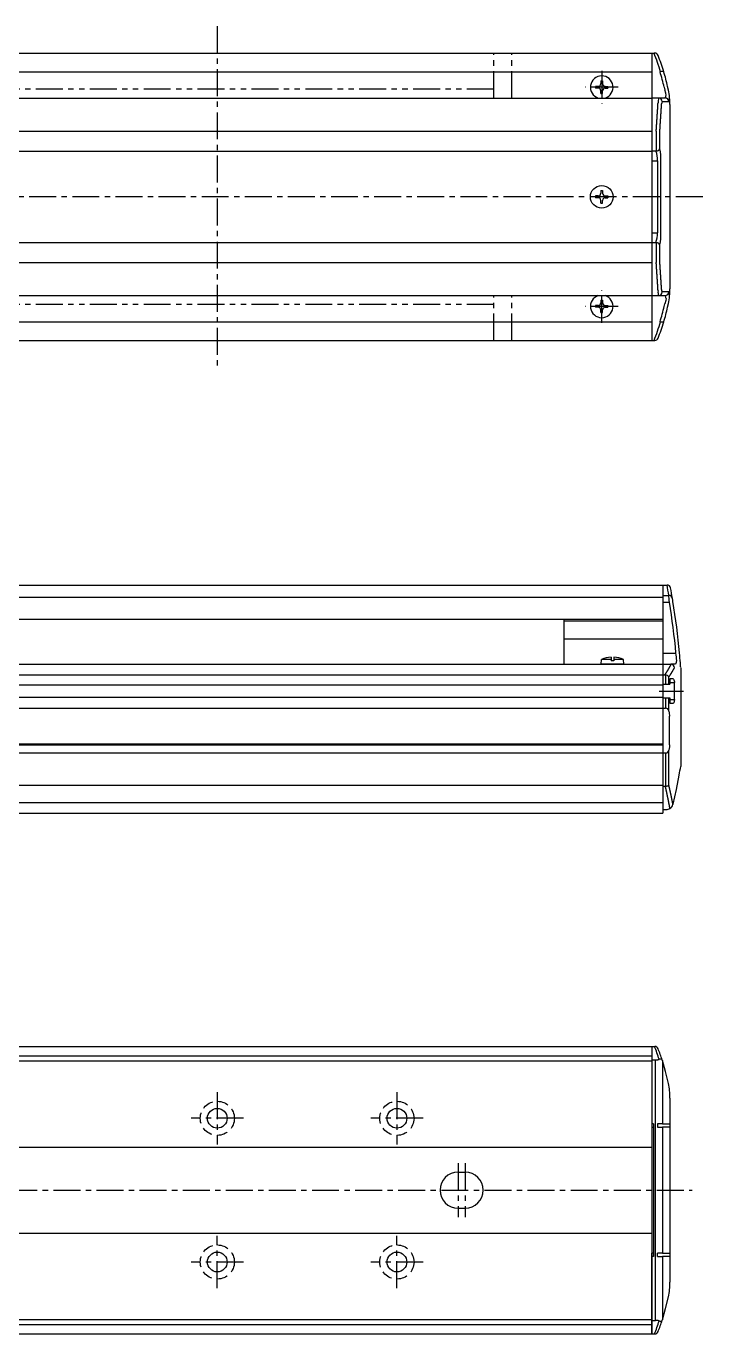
# Model space of a CAD drawing. Extents: x -708 to -16, y 173 to 576.
# Drawn here: x -204 to -15.6, y 211.8 to 575.9 of the extents above; entities that cross this region are included whole.
import ezdxf

# ---------------------------------------------------------------- set-up
doc = ezdxf.new("R2010")
doc.units = 0
for name, pattern in [('CENTER', [12, 7.5, -1.5, 1.5, -1.5]), ('DASHED', [4.5, 3, -1.5]), ('PHANTOM', [15, 7.5, -1.5, 1.5, -1.5, 1.5, -1.5])]:
    doc.linetypes.add(name, pattern=pattern)
doc.layers.get('0').update_dxf_attribs({"linetype": 'CONTINUOUS'})
doc.layers.add('CENTER', color=1, linetype='CENTER')

# ---------------------------------------------------------------- blocks, each defined once
blk = doc.blocks.new('DTL0004')
at = {"color": 0, "linetype": 'CONTINUOUS'}
for p, q in [((-3.15, 0), (-3.04, 1.3)), ((3.15, 0), (-3.15, 0)), ((-0.4, 1.3), (-3.04, 1.3)), ((-0.4, 1.89), (-0.4, 0.9)), ((0.4, 0.9), (-0.4, 0.9)), ((0.4, 1.89), (0.4, 0.9)), ((3.04, 1.3), (0.4, 1.3)), ((3.15, 0), (3.04, 1.3))]:
    blk.add_line(p, q, dxfattribs=at)
for start, end in [(92.8723, 112.3565), (67.6435, 87.1277)]:
    blk.add_arc((0, -6.08), 7.98, start, end, dxfattribs=at)
at = {"color": 0}
blk.add_point((0, 0), dxfattribs=at)
blk.add_point((0, 0), dxfattribs=at)

msp = doc.modelspace()

# ---------------------------------------------------------------- linework, layer by layer
at = {"color": 7, "linetype": 'CONTINUOUS'}
for p, q in [((-537.79, 568.36), (-29.79, 568.36)), ((-29.79, 568.36), (-29.79, 488.36)), ((-29.79, 568.36), (-29.21, 568.36)), ((-29.01, 568.36), (-29.21, 568.36)), ((-223.79, 563.16), (-29.79, 563.16)), ((-44.04, 560.61), (-44.04, 559.86)), ((-44.04, 560.61), (-43.54, 560.61)), ((-43.54, 560.61), (-43.54, 559.86)), ((-27.4, 563.19), (-27.55, 563.17)), ((-45.54, 559.11), (-45.54, 558.61)), ((-44.79, 559.11), (-45.54, 559.11)), ((-44.79, 558.61), (-45.54, 558.61)), ((-44.04, 557.11), (-44.04, 557.87)), ((-44.04, 557.11), (-43.54, 557.11)), ((-43.54, 557.11), (-43.54, 557.87)), ((-42.8, 559.11), (-42.04, 559.11)), ((-42.8, 558.61), (-42.04, 558.61)), ((-42.04, 559.11), (-42.04, 558.61)), ((-26.41, 558.86), (-26.19, 558.13)), ((-25.21, 558.09), (-25.43, 559.08)), ((-537.79, 555.86), (-29.79, 555.86)), ((-26.12, 555.86), (-29.79, 555.86)), ((-26.96, 554.86), (-25.13, 554.86)), ((-24.89, 555.98), (-24.89, 555.99)), ((-24.79, 554.01), (-24.79, 502.71)), ((-537.79, 546.63), (-29.79, 546.63)), ((-28.61, 546.61), (-28.6, 546.61)), ((-28.6, 546.61), (-28.6, 541.12)), ((-27.62, 541.7), (-27.62, 546.44)), ((-537.79, 541.1), (-29.79, 541.1)), ((-29.79, 541.11), (-28.71, 541.11)), ((-28.6, 541.12), (-28.71, 541.11)), ((-29.79, 538.36), (-28.28, 538.36)), ((-28.28, 538.36), (-28.28, 518.36)), ((-27.29, 518.36), (-27.29, 538.36)), ((-45.54, 528.61), (-45.54, 528.11)), ((-44.79, 528.61), (-45.54, 528.61)), ((-44.79, 528.11), (-45.54, 528.11)), ((-44.04, 530.11), (-44.04, 529.36)), ((-44.04, 530.11), (-43.54, 530.11)), ((-43.54, 530.11), (-43.54, 529.36)), ((-42.8, 528.61), (-42.04, 528.61)), ((-42.8, 528.11), (-42.04, 528.11)), ((-42.04, 528.61), (-42.04, 528.11)), ((-44.04, 526.61), (-44.04, 527.37)), ((-44.04, 526.61), (-43.54, 526.61)), ((-43.54, 526.61), (-43.54, 527.37)), ((-29.79, 518.36), (-28.28, 518.36)), ((-537.79, 515.63), (-29.79, 515.63)), ((-29.79, 515.61), (-28.71, 515.61)), ((-28.71, 515.61), (-28.6, 515.61)), ((-28.6, 515.61), (-28.6, 510.11)), ((-27.62, 510.29), (-27.62, 515.02)), ((-537.79, 510.09), (-29.79, 510.09)), ((-28.6, 510.11), (-28.61, 510.11)), ((-537.79, 500.86), (-29.79, 500.86)), ((-44.04, 499.61), (-44.04, 498.86)), ((-44.04, 499.61), (-43.54, 499.61)), ((-43.54, 499.61), (-43.54, 498.86)), ((-29.79, 500.86), (-26.12, 500.86)), ((-25.13, 501.86), (-26.96, 501.86)), ((-24.89, 500.73), (-24.89, 500.75)), ((-45.54, 498.11), (-45.54, 497.61)), ((-44.79, 498.11), (-45.54, 498.11)), ((-44.79, 497.61), (-45.54, 497.61)), ((-44.04, 496.11), (-44.04, 496.87)), ((-44.04, 496.11), (-43.54, 496.11)), ((-43.54, 496.11), (-43.54, 496.87)), ((-42.8, 498.11), (-42.04, 498.11)), ((-42.8, 497.61), (-42.04, 497.61)), ((-42.04, 498.11), (-42.04, 497.61)), ((-26.41, 497.86), (-26.19, 498.6)), ((-25.43, 497.64), (-25.21, 498.64)), ((-223.79, 493.56), (-29.79, 493.56)), ((-27.4, 493.54), (-27.55, 493.56)), ((-537.79, 488.36), (-29.79, 488.36)), ((-29.79, 488.36), (-29.21, 488.36)), ((-29.21, 488.36), (-29.01, 488.36)), ((-223.79, 420.28), (-26.79, 420.28)), ((-26.79, 420.28), (-26.79, 357.78)), ((-26.79, 420.28), (-26.79, 410.78)), ((-26.79, 420.28), (-25.61, 420.28)), ((-26.79, 420.28), (-26.79, 410.78)), ((-25.6, 420.28), (-25.61, 420.28)), ((-223.79, 416.92), (-26.79, 416.92)), ((-26.79, 417.39), (-25.1, 417.39)), ((-26.79, 415.51), (-24.94, 415.51)), ((-223.79, 410.78), (-26.79, 410.78)), ((-54.29, 410.78), (-54.29, 398.28)), ((-54.29, 410.31), (-26.79, 410.31)), ((-54.29, 405.32), (-26.79, 405.32)), ((-26.79, 401.28), (-23.12, 401.28)), ((-537.79, 398.28), (-26.79, 398.28)), ((-26.79, 398.28), (-24.55, 398.28)), ((-26.79, 398.28), (-26.79, 356.78)), ((-23.41, 398.28), (-24.55, 398.28)), ((-24.55, 398.28), (-24.4, 398.27)), ((-23.19, 398.37), (-23.41, 398.28)), ((-21.89, 398.6), (-21.89, 398.59)), ((-21.79, 397.28), (-21.79, 369.78)), ((-537.79, 395.28), (-26.79, 395.28)), ((-26.79, 395.28), (-26.21, 395.28)), ((-26.21, 395.28), (-26.01, 395.26)), ((-26.01, 395.26), (-26.01, 392.68)), ((-25.08, 392.68), (-25.08, 394.7)), ((-23.88, 394.13), (-24.83, 394.13)), ((-24.83, 394.13), (-24.83, 392.68)), ((-537.79, 392.53), (-26.79, 392.53)), ((-26.79, 392.68), (-24.83, 392.68)), ((-24.83, 393.13), (-23.56, 393.13)), ((-23.56, 388.43), (-23.56, 393.13)), ((-537.79, 389.03), (-26.79, 389.03)), ((-537.79, 386.02), (-26.79, 386.02)), ((-26.79, 388.88), (-24.83, 388.88)), ((-26.79, 386.02), (-26.01, 386.02)), ((-26.01, 388.88), (-26.01, 386.02)), ((-25.08, 385.21), (-25.08, 388.88)), ((-24.83, 388.88), (-24.83, 387.43)), ((-24.83, 388.43), (-23.56, 388.43)), ((-24.83, 387.43), (-23.88, 387.43)), ((-24.94, 375.78), (-24.94, 383.78)), ((-537.79, 376.08), (-26.79, 376.08)), ((-537.79, 375.78), (-26.79, 375.78)), ((-537.79, 373.54), (-26.79, 373.54)), ((-26.79, 373.54), (-26.01, 373.54)), ((-26.01, 373.54), (-26.01, 364.28)), ((-25.08, 364.55), (-25.08, 374.35)), ((-537.79, 364.55), (-26.79, 364.55)), ((-26.79, 364.28), (-26.07, 364.28)), ((-26.01, 364.28), (-26.07, 364.28)), ((-537.79, 359.78), (-26.79, 359.78)), ((-537.79, 356.78), (-26.79, 356.78)), ((-26.79, 357.78), (-25.85, 357.78)), ((-23.91, 359.31), (-23.95, 359.17)), ((-537.79, 291.83), (-29.79, 291.83)), ((-29.79, 291.83), (-29.79, 211.83)), ((-29.79, 291.83), (-29.79, 269.38)), ((-29.79, 291.83), (-29.07, 291.83)), ((-29.07, 291.83), (-29.01, 291.83)), ((-537.79, 289.23), (-29.79, 289.23)), ((-537.79, 287.83), (-29.79, 287.83)), ((-29.79, 288.08), (-28.85, 288.08)), ((-28.85, 215.58), (-28.85, 288.08)), ((-26.95, 288.04), (-26.91, 287.91)), ((-26.91, 287.91), (-26.91, 270.33)), ((-24.79, 277.48), (-24.79, 226.18)), ((-29.34, 270.33), (-29.79, 270.33)), ((-29.34, 270.33), (-29.34, 233.33)), ((-26.91, 270.33), (-28.29, 270.33)), ((-28.29, 270.33), (-28.29, 269.33)), ((-26.91, 270.33), (-24.96, 270.33)), ((-24.96, 270.33), (-24.79, 270.27)), ((-29.79, 269.38), (-29.34, 269.37)), ((-28.29, 269.33), (-26.91, 269.33)), ((-26.91, 269.33), (-26.91, 234.33)), ((-24.96, 269.33), (-26.91, 269.33)), ((-24.79, 269.27), (-24.96, 269.33)), ((-537.79, 263.83), (-29.79, 263.83)), ((-83.79, 256.83), (-81.79, 256.83)), ((-83.79, 246.83), (-81.79, 246.83)), ((-537.79, 239.83), (-29.79, 239.83)), ((-29.34, 234.29), (-29.79, 234.28)), ((-29.79, 211.83), (-29.79, 234.28)), ((-29.34, 233.33), (-29.79, 233.33)), ((-26.91, 234.33), (-28.29, 234.33)), ((-28.29, 233.33), (-28.29, 234.33)), ((-28.29, 233.33), (-26.91, 233.33)), ((-26.91, 234.33), (-24.96, 234.33)), ((-26.91, 233.33), (-26.91, 215.75)), ((-24.96, 233.33), (-26.91, 233.33)), ((-24.96, 234.33), (-24.79, 234.39)), ((-24.79, 233.39), (-24.96, 233.33)), ((-537.79, 215.83), (-29.79, 215.83)), ((-29.79, 215.58), (-28.85, 215.58)), ((-26.91, 215.75), (-26.95, 215.62)), ((-537.79, 214.43), (-29.79, 214.43)), ((-537.79, 211.83), (-29.79, 211.83)), ((-29.79, 211.83), (-29.07, 211.83)), ((-29.01, 211.83), (-29.07, 211.83))]:
    msp.add_line(p, q, dxfattribs=at)
at = {"color": 3, "linetype": 'PHANTOM'}
for p, q in [((-73.79, 555.86), (-73.79, 568.36)), ((-68.79, 555.86), (-68.79, 568.36)), ((-73.79, 558.36), (-227.79, 558.36)), ((-73.79, 488.36), (-73.79, 500.86)), ((-68.79, 488.36), (-68.79, 500.86)), ((-73.79, 498.36), (-227.79, 498.36))]:
    msp.add_line(p, q, dxfattribs=at)
at = {"color": 7, "linetype": 'CONTINUOUS'}
for points in [[(-26.51, 563.19), (-26.51, 563.19), (-26.52, 563.21), (-26.63, 563.27), (-26.83, 563.28), (-27.1, 563.25), (-27.4, 563.19)], [(-25.89, 556.67), (-25.98, 557.22), (-26.19, 558.13)], [(-25.89, 500.06), (-25.98, 499.5), (-26.19, 498.6)], [(-26.51, 493.54), (-26.51, 493.54), (-26.52, 493.52), (-26.63, 493.46), (-26.83, 493.45), (-27.1, 493.48), (-27.4, 493.54)], [(-24.94, 415.51), (-24.98, 415.94), (-25.03, 416.56), (-25.07, 417.06), (-25.1, 417.39)], [(-23.19, 398.37), (-22.98, 398.77), (-22.89, 399.24)], [(-23.88, 394.13), (-23.87, 394.13), (-23.76, 394.06), (-23.67, 393.89), (-23.61, 393.65), (-23.57, 393.36), (-23.56, 393.13)], [(-23.56, 388.43), (-23.57, 388.33), (-23.59, 388.01), (-23.65, 387.72), (-23.75, 387.52), (-23.85, 387.43), (-23.88, 387.43)], [(-25.08, 385.21), (-25, 384.72), (-24.94, 383.78)], [(-24.94, 375.78), (-24.96, 375.24), (-25.08, 374.35)], [(-23.91, 359.31), (-22.99, 363.4), (-22.21, 367.36)], [(-26.95, 288.04), (-26.99, 288.14), (-27.14, 288.27), (-27.4, 288.32), (-27.79, 288.25)], [(-25.21, 281.56), (-25.99, 284.83), (-26.91, 287.91)], [(-26.91, 215.75), (-25.99, 218.84), (-25.21, 222.1)], [(-27.79, 215.41), (-27.58, 215.35), (-27.27, 215.35), (-27.05, 215.45), (-26.95, 215.62)]]:
    msp.add_lwpolyline(points, dxfattribs=at)
for points in [[(-28.61, 546.61, 0), (-28.61, 546.68, 0), (-28.61, 546.74, 0), (-28.6, 546.8, 0), (-28.6, 546.86, 0), (-28.59, 546.92, 0), (-28.59, 546.99, 0), (-28.59, 547.05, 0), (-28.58, 547.11, 0), (-28.58, 547.17, 0), (-28.57, 547.23, 0), (-28.57, 547.29, 0), (-28.56, 547.36, 0), (-28.56, 547.42, 0), (-28.56, 547.48, 0), (-28.55, 547.54, 0), (-28.55, 547.6, 0), (-28.54, 547.67, 0), (-28.54, 547.73, 0), (-28.54, 547.79, 0), (-28.53, 547.85, 0), (-28.53, 547.91, 0), (-28.52, 547.98, 0), (-28.52, 548.04, 0), (-28.51, 548.1, 0), (-28.51, 548.16, 0), (-28.51, 548.22, 0), (-28.5, 548.29, 0), (-28.5, 548.35, 0), (-28.49, 548.41, 0), (-28.49, 548.47, 0), (-28.49, 548.53, 0), (-28.48, 548.6, 0), (-28.48, 548.66, 0), (-28.47, 548.72, 0), (-28.47, 548.78, 0), (-28.47, 548.84, 0), (-28.46, 548.9, 0), (-28.46, 548.97, 0), (-28.45, 549.03, 0), (-28.45, 549.09, 0), (-28.45, 549.15, 0), (-28.44, 549.22, 0), (-28.44, 549.28, 0), (-28.43, 549.34, 0), (-28.43, 549.4, 0), (-28.43, 549.46, 0), (-28.42, 549.52, 0), (-28.42, 549.59, 0), (-28.41, 549.65, 0), (-28.41, 549.71, 0), (-28.41, 549.77, 0), (-28.4, 549.84, 0), (-28.4, 549.9, 0), (-28.39, 549.96, 0), (-28.39, 550.02, 0), (-28.38, 550.08, 0), (-28.38, 550.14, 0), (-28.38, 550.21, 0), (-28.37, 550.27, 0), (-28.37, 550.33, 0), (-28.37, 550.39, 0), (-28.36, 550.45, 0), (-28.36, 550.52, 0), (-28.35, 550.58, 0), (-28.35, 550.64, 0), (-28.34, 550.7, 0), (-28.34, 550.76, 0), (-28.34, 550.83, 0), (-28.33, 550.89, 0), (-28.33, 550.95, 0), (-28.32, 551.01, 0), (-28.32, 551.07, 0), (-28.32, 551.14, 0), (-28.31, 551.2, 0), (-28.31, 551.26, 0), (-28.31, 551.32, 0), (-28.3, 551.38, 0), (-28.3, 551.45, 0), (-28.29, 551.51, 0), (-28.29, 551.57, 0), (-28.29, 551.63, 0), (-28.28, 551.69, 0), (-28.28, 551.76, 0), (-28.27, 551.82, 0), (-28.27, 551.88, 0), (-28.26, 551.94, 0), (-28.26, 552, 0), (-28.26, 552.07, 0), (-28.25, 552.13, 0), (-28.25, 552.19, 0), (-28.25, 552.25, 0), (-28.24, 552.31, 0), (-28.24, 552.38, 0), (-28.23, 552.44, 0), (-28.23, 552.5, 0), (-28.23, 552.56, 0), (-28.22, 552.62, 0), (-28.22, 552.69, 0), (-28.21, 552.75, 0), (-28.21, 552.81, 0), (-28.21, 552.87, 0), (-28.2, 552.93, 0), (-28.2, 553, 0), (-28.2, 553.06, 0), (-28.19, 553.12, 0), (-28.19, 553.18, 0), (-28.18, 553.24, 0), (-28.18, 553.31, 0), (-28.18, 553.37, 0), (-28.17, 553.43, 0), (-28.17, 553.49, 0), (-28.16, 553.55, 0), (-28.16, 553.62, 0), (-28.16, 553.68, 0), (-28.15, 553.74, 0), (-28.15, 553.8, 0), (-28.14, 553.87, 0), (-28.14, 553.93, 0), (-28.14, 553.99, 0), (-28.13, 554.05, 0), (-28.13, 554.11, 0), (-28.12, 554.17, 0), (-28.12, 554.24, 0), (-28.12, 554.3, 0), (-28.11, 554.36, 0), (-28.11, 554.42, 0), (-28.11, 554.49, 0), (-28.1, 554.55, 0)], [(-27.62, 546.44, 0), (-27.62, 546.5, 0), (-27.61, 546.56, 0), (-27.61, 546.62, 0), (-27.6, 546.68, 0), (-27.6, 546.74, 0), (-27.59, 546.8, 0), (-27.59, 546.86, 0), (-27.59, 546.92, 0), (-27.58, 546.98, 0), (-27.58, 547.04, 0), (-27.57, 547.1, 0), (-27.57, 547.16, 0), (-27.57, 547.23, 0), (-27.56, 547.29, 0), (-27.56, 547.35, 0), (-27.55, 547.41, 0), (-27.55, 547.47, 0), (-27.55, 547.53, 0), (-27.54, 547.59, 0), (-27.54, 547.65, 0), (-27.53, 547.71, 0), (-27.53, 547.77, 0), (-27.53, 547.83, 0), (-27.52, 547.89, 0), (-27.52, 547.95, 0), (-27.51, 548.01, 0), (-27.51, 548.07, 0), (-27.51, 548.13, 0), (-27.5, 548.2, 0), (-27.5, 548.26, 0), (-27.49, 548.32, 0), (-27.49, 548.38, 0), (-27.49, 548.44, 0), (-27.48, 548.5, 0), (-27.48, 548.56, 0), (-27.47, 548.62, 0), (-27.47, 548.68, 0), (-27.47, 548.74, 0), (-27.46, 548.8, 0), (-27.46, 548.86, 0), (-27.45, 548.92, 0), (-27.45, 548.98, 0), (-27.45, 549.04, 0), (-27.44, 549.11, 0), (-27.44, 549.17, 0), (-27.43, 549.23, 0), (-27.43, 549.29, 0), (-27.43, 549.35, 0), (-27.42, 549.41, 0), (-27.42, 549.47, 0), (-27.41, 549.53, 0), (-27.41, 549.59, 0), (-27.41, 549.65, 0), (-27.4, 549.71, 0), (-27.4, 549.77, 0), (-27.39, 549.83, 0), (-27.39, 549.89, 0), (-27.39, 549.96, 0), (-27.38, 550.02, 0), (-27.38, 550.08, 0), (-27.37, 550.14, 0), (-27.37, 550.2, 0), (-27.37, 550.26, 0), (-27.36, 550.32, 0), (-27.36, 550.38, 0), (-27.35, 550.44, 0), (-27.35, 550.5, 0), (-27.35, 550.56, 0), (-27.34, 550.62, 0), (-27.34, 550.68, 0), (-27.34, 550.74, 0), (-27.33, 550.8, 0), (-27.33, 550.87, 0), (-27.32, 550.93, 0), (-27.32, 550.99, 0), (-27.32, 551.05, 0), (-27.31, 551.11, 0), (-27.31, 551.17, 0), (-27.3, 551.23, 0), (-27.3, 551.29, 0), (-27.3, 551.35, 0), (-27.29, 551.41, 0), (-27.29, 551.47, 0), (-27.28, 551.53, 0), (-27.28, 551.59, 0), (-27.28, 551.65, 0), (-27.27, 551.71, 0), (-27.27, 551.78, 0), (-27.26, 551.84, 0), (-27.26, 551.9, 0), (-27.26, 551.96, 0), (-27.25, 552.02, 0), (-27.25, 552.08, 0), (-27.25, 552.14, 0), (-27.24, 552.2, 0), (-27.24, 552.26, 0), (-27.23, 552.32, 0), (-27.23, 552.38, 0), (-27.23, 552.44, 0), (-27.22, 552.5, 0), (-27.22, 552.57, 0), (-27.22, 552.63, 0), (-27.21, 552.69, 0), (-27.21, 552.75, 0), (-27.2, 552.81, 0), (-27.2, 552.87, 0), (-27.2, 552.93, 0), (-27.19, 552.99, 0), (-27.19, 553.05, 0), (-27.18, 553.11, 0), (-27.18, 553.17, 0), (-27.18, 553.23, 0), (-27.17, 553.29, 0), (-27.17, 553.35, 0), (-27.16, 553.42, 0), (-27.16, 553.48, 0), (-27.16, 553.54, 0), (-27.15, 553.6, 0), (-27.15, 553.66, 0), (-27.15, 553.72, 0), (-27.14, 553.78, 0), (-27.14, 553.84, 0), (-27.13, 553.9, 0), (-27.13, 553.96, 0), (-27.13, 554.02, 0), (-27.12, 554.08, 0), (-27.12, 554.14, 0), (-27.12, 554.21, 0)], [(-28.1, 502.18, 0), (-28.11, 502.24, 0), (-28.11, 502.3, 0), (-28.11, 502.37, 0), (-28.12, 502.43, 0), (-28.12, 502.49, 0), (-28.12, 502.55, 0), (-28.13, 502.61, 0), (-28.13, 502.68, 0), (-28.14, 502.74, 0), (-28.14, 502.8, 0), (-28.14, 502.86, 0), (-28.15, 502.92, 0), (-28.15, 502.99, 0), (-28.16, 503.05, 0), (-28.16, 503.11, 0), (-28.16, 503.17, 0), (-28.17, 503.24, 0), (-28.17, 503.3, 0), (-28.18, 503.36, 0), (-28.18, 503.42, 0), (-28.18, 503.48, 0), (-28.19, 503.54, 0), (-28.19, 503.61, 0), (-28.2, 503.67, 0), (-28.2, 503.73, 0), (-28.2, 503.79, 0), (-28.21, 503.85, 0), (-28.21, 503.92, 0), (-28.21, 503.98, 0), (-28.22, 504.04, 0), (-28.22, 504.1, 0), (-28.23, 504.17, 0), (-28.23, 504.23, 0), (-28.23, 504.29, 0), (-28.24, 504.35, 0), (-28.24, 504.41, 0), (-28.25, 504.48, 0), (-28.25, 504.54, 0), (-28.25, 504.6, 0), (-28.26, 504.66, 0), (-28.26, 504.72, 0), (-28.26, 504.79, 0), (-28.27, 504.85, 0), (-28.27, 504.91, 0), (-28.28, 504.97, 0), (-28.28, 505.03, 0), (-28.29, 505.1, 0), (-28.29, 505.16, 0), (-28.29, 505.22, 0), (-28.3, 505.28, 0), (-28.3, 505.34, 0), (-28.31, 505.4, 0), (-28.31, 505.47, 0), (-28.31, 505.53, 0), (-28.32, 505.59, 0), (-28.32, 505.65, 0), (-28.32, 505.71, 0), (-28.33, 505.78, 0), (-28.33, 505.84, 0), (-28.34, 505.9, 0), (-28.34, 505.96, 0), (-28.34, 506.02, 0), (-28.35, 506.09, 0), (-28.35, 506.15, 0), (-28.36, 506.21, 0), (-28.36, 506.27, 0), (-28.37, 506.33, 0), (-28.37, 506.4, 0), (-28.37, 506.46, 0), (-28.38, 506.52, 0), (-28.38, 506.58, 0), (-28.38, 506.64, 0), (-28.39, 506.71, 0), (-28.39, 506.77, 0), (-28.4, 506.83, 0), (-28.4, 506.89, 0), (-28.41, 506.95, 0), (-28.41, 507.02, 0), (-28.41, 507.08, 0), (-28.42, 507.14, 0), (-28.42, 507.2, 0), (-28.43, 507.26, 0), (-28.43, 507.33, 0), (-28.43, 507.39, 0), (-28.44, 507.45, 0), (-28.44, 507.51, 0), (-28.45, 507.57, 0), (-28.45, 507.64, 0), (-28.45, 507.7, 0), (-28.46, 507.76, 0), (-28.46, 507.82, 0), (-28.47, 507.88, 0), (-28.47, 507.95, 0), (-28.47, 508.01, 0), (-28.48, 508.07, 0), (-28.48, 508.13, 0), (-28.49, 508.19, 0), (-28.49, 508.26, 0), (-28.49, 508.32, 0), (-28.5, 508.38, 0), (-28.5, 508.44, 0), (-28.51, 508.5, 0), (-28.51, 508.57, 0), (-28.51, 508.63, 0), (-28.52, 508.69, 0), (-28.52, 508.75, 0), (-28.53, 508.81, 0), (-28.53, 508.88, 0), (-28.54, 508.94, 0), (-28.54, 509, 0), (-28.54, 509.06, 0), (-28.55, 509.12, 0), (-28.55, 509.18, 0), (-28.56, 509.25, 0), (-28.56, 509.31, 0), (-28.56, 509.37, 0), (-28.57, 509.43, 0), (-28.57, 509.49, 0), (-28.58, 509.56, 0), (-28.58, 509.62, 0), (-28.59, 509.68, 0), (-28.59, 509.74, 0), (-28.59, 509.8, 0), (-28.6, 509.87, 0), (-28.6, 509.93, 0), (-28.61, 509.99, 0), (-28.61, 510.05, 0), (-28.61, 510.11, 0)], [(-27.12, 502.52, 0), (-27.12, 502.58, 0), (-27.12, 502.64, 0), (-27.13, 502.7, 0), (-27.13, 502.76, 0), (-27.13, 502.83, 0), (-27.14, 502.89, 0), (-27.14, 502.95, 0), (-27.15, 503.01, 0), (-27.15, 503.07, 0), (-27.15, 503.13, 0), (-27.16, 503.19, 0), (-27.16, 503.25, 0), (-27.16, 503.31, 0), (-27.17, 503.37, 0), (-27.17, 503.43, 0), (-27.18, 503.49, 0), (-27.18, 503.55, 0), (-27.18, 503.62, 0), (-27.19, 503.68, 0), (-27.19, 503.74, 0), (-27.2, 503.8, 0), (-27.2, 503.86, 0), (-27.2, 503.92, 0), (-27.21, 503.98, 0), (-27.21, 504.04, 0), (-27.22, 504.1, 0), (-27.22, 504.16, 0), (-27.22, 504.22, 0), (-27.23, 504.28, 0), (-27.23, 504.34, 0), (-27.23, 504.4, 0), (-27.24, 504.47, 0), (-27.24, 504.53, 0), (-27.25, 504.59, 0), (-27.25, 504.65, 0), (-27.25, 504.71, 0), (-27.26, 504.77, 0), (-27.26, 504.83, 0), (-27.26, 504.89, 0), (-27.27, 504.95, 0), (-27.27, 505.01, 0), (-27.28, 505.07, 0), (-27.28, 505.13, 0), (-27.28, 505.19, 0), (-27.29, 505.25, 0), (-27.29, 505.32, 0), (-27.3, 505.38, 0), (-27.3, 505.44, 0), (-27.3, 505.5, 0), (-27.31, 505.56, 0), (-27.31, 505.62, 0), (-27.32, 505.68, 0), (-27.32, 505.74, 0), (-27.32, 505.8, 0), (-27.33, 505.86, 0), (-27.33, 505.92, 0), (-27.34, 505.98, 0), (-27.34, 506.04, 0), (-27.34, 506.11, 0), (-27.35, 506.17, 0), (-27.35, 506.23, 0), (-27.35, 506.29, 0), (-27.36, 506.35, 0), (-27.36, 506.41, 0), (-27.37, 506.47, 0), (-27.37, 506.53, 0), (-27.37, 506.59, 0), (-27.38, 506.65, 0), (-27.38, 506.71, 0), (-27.39, 506.77, 0), (-27.39, 506.83, 0), (-27.39, 506.89, 0), (-27.4, 506.95, 0), (-27.4, 507.01, 0), (-27.41, 507.08, 0), (-27.41, 507.14, 0), (-27.41, 507.2, 0), (-27.42, 507.26, 0), (-27.42, 507.32, 0), (-27.43, 507.38, 0), (-27.43, 507.44, 0), (-27.43, 507.5, 0), (-27.44, 507.56, 0), (-27.44, 507.62, 0), (-27.45, 507.68, 0), (-27.45, 507.74, 0), (-27.45, 507.8, 0), (-27.46, 507.87, 0), (-27.46, 507.93, 0), (-27.47, 507.99, 0), (-27.47, 508.05, 0), (-27.47, 508.11, 0), (-27.48, 508.17, 0), (-27.48, 508.23, 0), (-27.49, 508.29, 0), (-27.49, 508.35, 0), (-27.49, 508.41, 0), (-27.5, 508.47, 0), (-27.5, 508.53, 0), (-27.51, 508.59, 0), (-27.51, 508.65, 0), (-27.51, 508.71, 0), (-27.52, 508.77, 0), (-27.52, 508.83, 0), (-27.53, 508.9, 0), (-27.53, 508.96, 0), (-27.53, 509.02, 0), (-27.54, 509.08, 0), (-27.54, 509.14, 0), (-27.55, 509.2, 0), (-27.55, 509.26, 0), (-27.55, 509.32, 0), (-27.56, 509.38, 0), (-27.56, 509.44, 0), (-27.57, 509.5, 0), (-27.57, 509.56, 0), (-27.57, 509.62, 0), (-27.58, 509.68, 0), (-27.58, 509.75, 0), (-27.59, 509.8, 0), (-27.59, 509.87, 0), (-27.59, 509.93, 0), (-27.6, 509.99, 0), (-27.6, 510.05, 0), (-27.61, 510.11, 0), (-27.61, 510.17, 0), (-27.62, 510.23, 0), (-27.62, 510.29, 0)], [(-26.21, 395.28, 0), (-26.19, 395.3, 0), (-26.18, 395.33, 0), (-26.16, 395.35, 0), (-26.15, 395.37, 0), (-26.13, 395.39, 0), (-26.12, 395.42, 0), (-26.1, 395.44, 0), (-26.08, 395.46, 0), (-26.07, 395.49, 0), (-26.05, 395.51, 0), (-26.04, 395.53, 0), (-26.02, 395.56, 0), (-26, 395.58, 0), (-25.99, 395.6, 0), (-25.97, 395.62, 0), (-25.96, 395.65, 0), (-25.94, 395.67, 0), (-25.93, 395.69, 0), (-25.91, 395.72, 0), (-25.9, 395.74, 0), (-25.88, 395.76, 0), (-25.87, 395.79, 0), (-25.85, 395.81, 0), (-25.84, 395.83, 0), (-25.82, 395.86, 0), (-25.81, 395.88, 0), (-25.79, 395.9, 0), (-25.78, 395.93, 0), (-25.76, 395.95, 0), (-25.74, 395.97, 0), (-25.73, 396, 0), (-25.71, 396.02, 0), (-25.7, 396.04, 0), (-25.68, 396.06, 0), (-25.67, 396.09, 0), (-25.65, 396.11, 0), (-25.64, 396.13, 0), (-25.62, 396.16, 0), (-25.61, 396.18, 0), (-25.59, 396.2, 0), (-25.58, 396.23, 0), (-25.57, 396.25, 0), (-25.55, 396.27, 0), (-25.54, 396.3, 0), (-25.52, 396.32, 0), (-25.51, 396.34, 0), (-25.49, 396.37, 0), (-25.48, 396.39, 0), (-25.46, 396.41, 0), (-25.45, 396.44, 0), (-25.43, 396.46, 0), (-25.42, 396.48, 0), (-25.41, 396.51, 0), (-25.39, 396.53, 0), (-25.38, 396.55, 0), (-25.36, 396.58, 0), (-25.35, 396.6, 0), (-25.33, 396.62, 0), (-25.32, 396.65, 0), (-25.3, 396.67, 0), (-25.29, 396.69, 0), (-25.28, 396.72, 0), (-25.26, 396.74, 0), (-25.25, 396.76, 0), (-25.23, 396.79, 0), (-25.22, 396.81, 0), (-25.21, 396.83, 0), (-25.19, 396.86, 0), (-25.18, 396.88, 0), (-25.16, 396.9, 0), (-25.15, 396.93, 0), (-25.14, 396.95, 0), (-25.12, 396.97, 0), (-25.11, 397, 0), (-25.09, 397.02, 0), (-25.08, 397.04, 0), (-25.07, 397.07, 0), (-25.05, 397.09, 0), (-25.04, 397.11, 0), (-25.03, 397.14, 0), (-25.01, 397.16, 0), (-25, 397.18, 0), (-24.99, 397.21, 0), (-24.97, 397.23, 0), (-24.96, 397.25, 0), (-24.94, 397.28, 0), (-24.93, 397.3, 0), (-24.92, 397.32, 0), (-24.9, 397.35, 0), (-24.89, 397.37, 0), (-24.88, 397.39, 0), (-24.86, 397.42, 0), (-24.85, 397.44, 0), (-24.84, 397.47, 0), (-24.82, 397.49, 0), (-24.81, 397.51, 0), (-24.8, 397.54, 0), (-24.79, 397.56, 0), (-24.77, 397.58, 0), (-24.76, 397.61, 0), (-24.75, 397.63, 0), (-24.73, 397.65, 0), (-24.72, 397.68, 0), (-24.71, 397.7, 0), (-24.69, 397.73, 0), (-24.68, 397.75, 0), (-24.67, 397.77, 0), (-24.66, 397.8, 0), (-24.64, 397.82, 0), (-24.63, 397.84, 0), (-24.62, 397.87, 0), (-24.6, 397.89, 0), (-24.59, 397.91, 0), (-24.58, 397.94, 0), (-24.57, 397.96, 0), (-24.55, 397.99, 0), (-24.54, 398.01, 0), (-24.53, 398.03, 0), (-24.52, 398.06, 0), (-24.5, 398.08, 0), (-24.49, 398.1, 0), (-24.48, 398.13, 0), (-24.47, 398.15, 0), (-24.45, 398.17, 0), (-24.44, 398.2, 0), (-24.43, 398.22, 0), (-24.42, 398.25, 0), (-24.41, 398.27, 0)], [(-25.08, 394.7, 0), (-25.07, 394.72, 0), (-25.05, 394.74, 0), (-25.04, 394.76, 0), (-25.03, 394.78, 0), (-25.01, 394.8, 0), (-25, 394.82, 0), (-24.99, 394.84, 0), (-24.97, 394.86, 0), (-24.96, 394.88, 0), (-24.95, 394.9, 0), (-24.93, 394.92, 0), (-24.92, 394.94, 0), (-24.91, 394.96, 0), (-24.89, 394.98, 0), (-24.88, 395, 0), (-24.87, 395.02, 0), (-24.85, 395.04, 0), (-24.84, 395.06, 0), (-24.82, 395.08, 0), (-24.81, 395.1, 0), (-24.8, 395.12, 0), (-24.79, 395.14, 0), (-24.77, 395.16, 0), (-24.76, 395.18, 0), (-24.75, 395.2, 0), (-24.73, 395.22, 0), (-24.72, 395.24, 0), (-24.71, 395.26, 0), (-24.69, 395.28, 0), (-24.68, 395.3, 0), (-24.67, 395.32, 0), (-24.66, 395.34, 0), (-24.64, 395.36, 0), (-24.63, 395.38, 0), (-24.62, 395.4, 0), (-24.6, 395.42, 0), (-24.59, 395.44, 0), (-24.58, 395.46, 0), (-24.56, 395.48, 0), (-24.55, 395.5, 0), (-24.54, 395.52, 0), (-24.53, 395.54, 0), (-24.51, 395.56, 0), (-24.5, 395.58, 0), (-24.49, 395.6, 0), (-24.48, 395.62, 0), (-24.46, 395.64, 0), (-24.45, 395.66, 0), (-24.44, 395.68, 0), (-24.43, 395.7, 0), (-24.41, 395.72, 0), (-24.4, 395.74, 0), (-24.39, 395.76, 0), (-24.38, 395.78, 0), (-24.36, 395.8, 0), (-24.35, 395.82, 0), (-24.34, 395.84, 0), (-24.32, 395.86, 0), (-24.31, 395.88, 0), (-24.3, 395.9, 0), (-24.29, 395.92, 0), (-24.28, 395.94, 0), (-24.26, 395.96, 0), (-24.25, 395.98, 0), (-24.24, 396, 0), (-24.23, 396.02, 0), (-24.21, 396.04, 0), (-24.2, 396.06, 0), (-24.19, 396.08, 0), (-24.18, 396.1, 0), (-24.16, 396.12, 0), (-24.15, 396.14, 0), (-24.14, 396.16, 0), (-24.13, 396.18, 0), (-24.12, 396.2, 0), (-24.1, 396.22, 0), (-24.09, 396.24, 0), (-24.08, 396.26, 0), (-24.07, 396.29, 0), (-24.06, 396.31, 0), (-24.04, 396.32, 0), (-24.03, 396.35, 0), (-24.02, 396.37, 0), (-24.01, 396.39, 0), (-24, 396.41, 0), (-23.99, 396.43, 0), (-23.97, 396.45, 0), (-23.96, 396.47, 0), (-23.95, 396.49, 0), (-23.94, 396.51, 0), (-23.93, 396.53, 0), (-23.92, 396.55, 0), (-23.9, 396.57, 0), (-23.89, 396.59, 0), (-23.88, 396.61, 0), (-23.87, 396.63, 0), (-23.86, 396.65, 0), (-23.85, 396.67, 0), (-23.84, 396.69, 0), (-23.82, 396.71, 0), (-23.81, 396.73, 0), (-23.8, 396.75, 0), (-23.79, 396.77, 0), (-23.78, 396.79, 0), (-23.77, 396.81, 0), (-23.75, 396.83, 0), (-23.74, 396.85, 0), (-23.73, 396.87, 0), (-23.72, 396.89, 0), (-23.71, 396.91, 0), (-23.7, 396.93, 0), (-23.69, 396.95, 0), (-23.68, 396.97, 0), (-23.66, 396.99, 0), (-23.65, 397.01, 0), (-23.64, 397.04, 0), (-23.63, 397.06, 0), (-23.62, 397.08, 0), (-23.61, 397.1, 0), (-23.6, 397.12, 0), (-23.59, 397.14, 0), (-23.58, 397.16, 0), (-23.57, 397.18, 0), (-23.56, 397.2, 0), (-23.54, 397.22, 0), (-23.53, 397.24, 0), (-23.52, 397.26, 0), (-23.51, 397.28, 0)], [(-24.79, 358.09, 0), (-24.8, 358.13, 0), (-24.81, 358.18, 0), (-24.81, 358.23, 0), (-24.82, 358.28, 0), (-24.83, 358.33, 0), (-24.84, 358.38, 0), (-24.85, 358.43, 0), (-24.86, 358.48, 0), (-24.87, 358.53, 0), (-24.88, 358.57, 0), (-24.89, 358.62, 0), (-24.9, 358.67, 0), (-24.91, 358.72, 0), (-24.92, 358.77, 0), (-24.93, 358.82, 0), (-24.93, 358.87, 0), (-24.94, 358.92, 0), (-24.95, 358.97, 0), (-24.96, 359.01, 0), (-24.97, 359.06, 0), (-24.98, 359.11, 0), (-24.99, 359.16, 0), (-25, 359.21, 0), (-25.01, 359.26, 0), (-25.02, 359.31, 0), (-25.03, 359.36, 0), (-25.04, 359.4, 0), (-25.05, 359.45, 0), (-25.06, 359.5, 0), (-25.07, 359.55, 0), (-25.07, 359.6, 0), (-25.09, 359.65, 0), (-25.09, 359.7, 0), (-25.1, 359.75, 0), (-25.11, 359.79, 0), (-25.12, 359.84, 0), (-25.13, 359.89, 0), (-25.14, 359.94, 0), (-25.15, 359.99, 0), (-25.16, 360.04, 0), (-25.17, 360.09, 0), (-25.18, 360.13, 0), (-25.19, 360.18, 0), (-25.2, 360.23, 0), (-25.21, 360.28, 0), (-25.22, 360.33, 0), (-25.23, 360.38, 0), (-25.24, 360.43, 0), (-25.25, 360.47, 0), (-25.26, 360.52, 0), (-25.27, 360.57, 0), (-25.28, 360.62, 0), (-25.29, 360.67, 0), (-25.3, 360.72, 0), (-25.31, 360.76, 0), (-25.32, 360.81, 0), (-25.33, 360.86, 0), (-25.34, 360.91, 0), (-25.35, 360.96, 0), (-25.36, 361.01, 0), (-25.37, 361.06, 0), (-25.38, 361.1, 0), (-25.39, 361.15, 0), (-25.4, 361.2, 0), (-25.41, 361.25, 0), (-25.42, 361.3, 0), (-25.43, 361.35, 0), (-25.44, 361.39, 0), (-25.45, 361.44, 0), (-25.46, 361.49, 0), (-25.47, 361.54, 0), (-25.48, 361.59, 0), (-25.49, 361.64, 0), (-25.5, 361.68, 0), (-25.51, 361.73, 0), (-25.52, 361.78, 0), (-25.53, 361.83, 0), (-25.54, 361.88, 0), (-25.55, 361.93, 0), (-25.56, 361.97, 0), (-25.57, 362.02, 0), (-25.58, 362.07, 0), (-25.59, 362.12, 0), (-25.6, 362.17, 0), (-25.61, 362.21, 0), (-25.62, 362.26, 0), (-25.63, 362.31, 0), (-25.64, 362.36, 0), (-25.65, 362.41, 0), (-25.66, 362.46, 0), (-25.67, 362.5, 0), (-25.68, 362.55, 0), (-25.69, 362.6, 0), (-25.7, 362.65, 0), (-25.71, 362.7, 0), (-25.72, 362.75, 0), (-25.74, 362.79, 0), (-25.75, 362.84, 0), (-25.75, 362.89, 0), (-25.77, 362.94, 0), (-25.78, 362.99, 0), (-25.79, 363.03, 0), (-25.8, 363.08, 0), (-25.81, 363.13, 0), (-25.82, 363.18, 0), (-25.83, 363.23, 0), (-25.84, 363.27, 0), (-25.85, 363.32, 0), (-25.86, 363.37, 0), (-25.87, 363.42, 0), (-25.88, 363.47, 0), (-25.89, 363.51, 0), (-25.9, 363.56, 0), (-25.91, 363.61, 0), (-25.93, 363.66, 0), (-25.94, 363.7, 0), (-25.95, 363.75, 0), (-25.96, 363.8, 0), (-25.97, 363.85, 0), (-25.98, 363.9, 0), (-25.99, 363.94, 0), (-26, 363.99, 0), (-26.01, 364.04, 0), (-26.02, 364.09, 0), (-26.03, 364.14, 0), (-26.04, 364.18, 0), (-26.05, 364.23, 0), (-26.07, 364.28, 0)], [(-23.95, 359.17, 0), (-23.96, 359.21, 0), (-23.96, 359.25, 0), (-23.97, 359.3, 0), (-23.98, 359.34, 0), (-23.99, 359.38, 0), (-24, 359.43, 0), (-24, 359.47, 0), (-24.01, 359.51, 0), (-24.02, 359.55, 0), (-24.03, 359.59, 0), (-24.04, 359.64, 0), (-24.04, 359.68, 0), (-24.05, 359.72, 0), (-24.06, 359.76, 0), (-24.07, 359.81, 0), (-24.08, 359.85, 0), (-24.09, 359.89, 0), (-24.09, 359.93, 0), (-24.1, 359.98, 0), (-24.11, 360.02, 0), (-24.12, 360.06, 0), (-24.13, 360.1, 0), (-24.14, 360.14, 0), (-24.15, 360.19, 0), (-24.15, 360.23, 0), (-24.16, 360.27, 0), (-24.17, 360.31, 0), (-24.18, 360.36, 0), (-24.19, 360.4, 0), (-24.2, 360.44, 0), (-24.21, 360.48, 0), (-24.21, 360.52, 0), (-24.22, 360.57, 0), (-24.23, 360.61, 0), (-24.24, 360.65, 0), (-24.25, 360.69, 0), (-24.26, 360.74, 0), (-24.26, 360.78, 0), (-24.27, 360.82, 0), (-24.28, 360.86, 0), (-24.29, 360.9, 0), (-24.3, 360.95, 0), (-24.31, 360.99, 0), (-24.32, 361.03, 0), (-24.32, 361.07, 0), (-24.33, 361.12, 0), (-24.34, 361.16, 0), (-24.35, 361.2, 0), (-24.36, 361.24, 0), (-24.37, 361.28, 0), (-24.38, 361.33, 0), (-24.39, 361.37, 0), (-24.4, 361.41, 0), (-24.4, 361.45, 0), (-24.41, 361.49, 0), (-24.42, 361.54, 0), (-24.43, 361.58, 0), (-24.44, 361.62, 0), (-24.45, 361.66, 0), (-24.46, 361.7, 0), (-24.46, 361.75, 0), (-24.47, 361.79, 0), (-24.48, 361.83, 0), (-24.49, 361.87, 0), (-24.5, 361.91, 0), (-24.51, 361.96, 0), (-24.52, 362, 0), (-24.53, 362.04, 0), (-24.54, 362.08, 0), (-24.54, 362.12, 0), (-24.55, 362.17, 0), (-24.56, 362.21, 0), (-24.57, 362.25, 0), (-24.58, 362.29, 0), (-24.59, 362.33, 0), (-24.6, 362.38, 0), (-24.61, 362.42, 0), (-24.62, 362.46, 0), (-24.63, 362.5, 0), (-24.63, 362.54, 0), (-24.64, 362.59, 0), (-24.65, 362.63, 0), (-24.66, 362.67, 0), (-24.67, 362.71, 0), (-24.68, 362.75, 0), (-24.69, 362.8, 0), (-24.7, 362.84, 0), (-24.71, 362.88, 0), (-24.72, 362.92, 0), (-24.73, 362.96, 0), (-24.74, 363, 0), (-24.74, 363.05, 0), (-24.75, 363.09, 0), (-24.76, 363.13, 0), (-24.77, 363.17, 0), (-24.78, 363.21, 0), (-24.79, 363.25, 0), (-24.8, 363.3, 0), (-24.81, 363.34, 0), (-24.82, 363.38, 0), (-24.83, 363.42, 0), (-24.84, 363.46, 0), (-24.85, 363.51, 0), (-24.85, 363.55, 0), (-24.86, 363.59, 0), (-24.87, 363.63, 0), (-24.88, 363.67, 0), (-24.89, 363.71, 0), (-24.9, 363.76, 0), (-24.91, 363.8, 0), (-24.92, 363.84, 0), (-24.93, 363.88, 0), (-24.94, 363.92, 0), (-24.95, 363.96, 0), (-24.96, 364.01, 0), (-24.97, 364.05, 0), (-24.98, 364.09, 0), (-24.99, 364.13, 0), (-25, 364.17, 0), (-25, 364.21, 0), (-25.01, 364.26, 0), (-25.02, 364.3, 0), (-25.03, 364.34, 0), (-25.04, 364.38, 0), (-25.05, 364.42, 0), (-25.06, 364.46, 0), (-25.07, 364.51, 0), (-25.08, 364.55, 0)], [(-28.85, 288.08, 0), (-28.84, 288.08, 0), (-28.83, 288.08, 0), (-28.82, 288.08, 0), (-28.82, 288.08, 0), (-28.81, 288.08, 0), (-28.8, 288.08, 0), (-28.79, 288.08, 0), (-28.78, 288.08, 0), (-28.77, 288.08, 0), (-28.76, 288.08, 0), (-28.75, 288.08, 0), (-28.75, 288.08, 0), (-28.74, 288.08, 0), (-28.73, 288.08, 0), (-28.72, 288.08, 0), (-28.71, 288.08, 0), (-28.7, 288.08, 0), (-28.69, 288.08, 0), (-28.68, 288.08, 0), (-28.68, 288.08, 0), (-28.67, 288.08, 0), (-28.66, 288.08, 0), (-28.65, 288.08, 0), (-28.64, 288.08, 0), (-28.63, 288.08, 0), (-28.62, 288.08, 0), (-28.62, 288.08, 0), (-28.61, 288.09, 0), (-28.6, 288.09, 0), (-28.59, 288.09, 0), (-28.58, 288.09, 0), (-28.57, 288.09, 0), (-28.56, 288.09, 0), (-28.55, 288.09, 0), (-28.55, 288.09, 0), (-28.54, 288.09, 0), (-28.53, 288.09, 0), (-28.52, 288.09, 0), (-28.51, 288.09, 0), (-28.5, 288.1, 0), (-28.49, 288.1, 0), (-28.49, 288.1, 0), (-28.48, 288.1, 0), (-28.47, 288.1, 0), (-28.46, 288.1, 0), (-28.45, 288.1, 0), (-28.44, 288.1, 0), (-28.43, 288.1, 0), (-28.43, 288.1, 0), (-28.42, 288.11, 0), (-28.41, 288.11, 0), (-28.4, 288.11, 0), (-28.39, 288.11, 0), (-28.38, 288.11, 0), (-28.37, 288.11, 0), (-28.37, 288.11, 0), (-28.36, 288.11, 0), (-28.35, 288.11, 0), (-28.34, 288.12, 0), (-28.33, 288.12, 0), (-28.32, 288.12, 0), (-28.31, 288.12, 0), (-28.31, 288.12, 0), (-28.3, 288.12, 0), (-28.29, 288.12, 0), (-28.28, 288.12, 0), (-28.27, 288.13, 0), (-28.26, 288.13, 0), (-28.26, 288.13, 0), (-28.25, 288.13, 0), (-28.24, 288.13, 0), (-28.23, 288.13, 0), (-28.22, 288.14, 0), (-28.21, 288.14, 0), (-28.21, 288.14, 0), (-28.2, 288.14, 0), (-28.19, 288.14, 0), (-28.18, 288.14, 0), (-28.17, 288.15, 0), (-28.16, 288.15, 0), (-28.16, 288.15, 0), (-28.15, 288.15, 0), (-28.14, 288.15, 0), (-28.13, 288.15, 0), (-28.12, 288.16, 0), (-28.12, 288.16, 0), (-28.11, 288.16, 0), (-28.1, 288.16, 0), (-28.09, 288.16, 0), (-28.08, 288.17, 0), (-28.07, 288.17, 0), (-28.07, 288.17, 0), (-28.06, 288.17, 0), (-28.05, 288.17, 0), (-28.04, 288.18, 0), (-28.03, 288.18, 0), (-28.03, 288.18, 0), (-28.02, 288.18, 0), (-28.01, 288.18, 0), (-28, 288.19, 0), (-28, 288.19, 0), (-27.99, 288.19, 0), (-27.98, 288.19, 0), (-27.97, 288.19, 0), (-27.96, 288.2, 0), (-27.96, 288.2, 0), (-27.95, 288.2, 0), (-27.94, 288.2, 0), (-27.93, 288.21, 0), (-27.92, 288.21, 0), (-27.92, 288.21, 0), (-27.91, 288.21, 0), (-27.9, 288.22, 0), (-27.89, 288.22, 0), (-27.88, 288.22, 0), (-27.88, 288.22, 0), (-27.87, 288.23, 0), (-27.86, 288.23, 0), (-27.85, 288.23, 0), (-27.85, 288.23, 0), (-27.84, 288.24, 0), (-27.83, 288.24, 0), (-27.82, 288.24, 0), (-27.82, 288.24, 0), (-27.81, 288.25, 0), (-27.8, 288.25, 0), (-27.79, 288.25, 0), (-27.79, 288.25, 0)], [(-27.79, 215.41, 0), (-27.79, 215.41, 0), (-27.8, 215.41, 0), (-27.81, 215.41, 0), (-27.82, 215.42, 0), (-27.82, 215.42, 0), (-27.83, 215.42, 0), (-27.84, 215.42, 0), (-27.85, 215.43, 0), (-27.85, 215.43, 0), (-27.86, 215.43, 0), (-27.87, 215.43, 0), (-27.88, 215.44, 0), (-27.88, 215.44, 0), (-27.89, 215.44, 0), (-27.9, 215.44, 0), (-27.91, 215.45, 0), (-27.92, 215.45, 0), (-27.92, 215.45, 0), (-27.93, 215.45, 0), (-27.94, 215.46, 0), (-27.95, 215.46, 0), (-27.96, 215.46, 0), (-27.96, 215.46, 0), (-27.97, 215.47, 0), (-27.98, 215.47, 0), (-27.99, 215.47, 0), (-28, 215.47, 0), (-28, 215.47, 0), (-28.01, 215.48, 0), (-28.02, 215.48, 0), (-28.03, 215.48, 0), (-28.03, 215.48, 0), (-28.04, 215.48, 0), (-28.05, 215.49, 0), (-28.06, 215.49, 0), (-28.07, 215.49, 0), (-28.07, 215.49, 0), (-28.08, 215.49, 0), (-28.09, 215.5, 0), (-28.1, 215.5, 0), (-28.11, 215.5, 0), (-28.12, 215.5, 0), (-28.12, 215.5, 0), (-28.13, 215.5, 0), (-28.14, 215.51, 0), (-28.15, 215.51, 0), (-28.16, 215.51, 0), (-28.16, 215.51, 0), (-28.17, 215.51, 0), (-28.18, 215.52, 0), (-28.19, 215.52, 0), (-28.2, 215.52, 0), (-28.21, 215.52, 0), (-28.21, 215.52, 0), (-28.22, 215.52, 0), (-28.23, 215.53, 0), (-28.24, 215.53, 0), (-28.25, 215.53, 0), (-28.26, 215.53, 0), (-28.26, 215.53, 0), (-28.27, 215.53, 0), (-28.28, 215.53, 0), (-28.29, 215.54, 0), (-28.3, 215.54, 0), (-28.31, 215.54, 0), (-28.31, 215.54, 0), (-28.32, 215.54, 0), (-28.33, 215.54, 0), (-28.34, 215.54, 0), (-28.35, 215.55, 0), (-28.36, 215.55, 0), (-28.37, 215.55, 0), (-28.37, 215.55, 0), (-28.38, 215.55, 0), (-28.39, 215.55, 0), (-28.4, 215.55, 0), (-28.41, 215.55, 0), (-28.42, 215.56, 0), (-28.43, 215.56, 0), (-28.43, 215.56, 0), (-28.44, 215.56, 0), (-28.45, 215.56, 0), (-28.46, 215.56, 0), (-28.47, 215.56, 0), (-28.48, 215.56, 0), (-28.49, 215.56, 0), (-28.49, 215.56, 0), (-28.5, 215.56, 0), (-28.51, 215.57, 0), (-28.52, 215.57, 0), (-28.53, 215.57, 0), (-28.54, 215.57, 0), (-28.55, 215.57, 0), (-28.55, 215.57, 0), (-28.56, 215.57, 0), (-28.57, 215.57, 0), (-28.58, 215.57, 0), (-28.59, 215.57, 0), (-28.6, 215.57, 0), (-28.61, 215.57, 0), (-28.62, 215.57, 0), (-28.62, 215.57, 0), (-28.63, 215.58, 0), (-28.64, 215.58, 0), (-28.65, 215.58, 0), (-28.66, 215.58, 0), (-28.67, 215.58, 0), (-28.68, 215.58, 0), (-28.68, 215.58, 0), (-28.69, 215.58, 0), (-28.7, 215.58, 0), (-28.71, 215.58, 0), (-28.72, 215.58, 0), (-28.73, 215.58, 0), (-28.74, 215.58, 0), (-28.75, 215.58, 0), (-28.75, 215.58, 0), (-28.76, 215.58, 0), (-28.77, 215.58, 0), (-28.78, 215.58, 0), (-28.79, 215.58, 0), (-28.8, 215.58, 0), (-28.81, 215.58, 0), (-28.82, 215.58, 0), (-28.82, 215.58, 0), (-28.83, 215.58, 0), (-28.84, 215.58, 0), (-28.85, 215.58, 0)]]:
    msp.add_polyline3d(points, dxfattribs=at)
for centre, radius in [((-43.79, 528.36), 3.15), ((-150.79, 271.83), 2.75), ((-100.79, 271.83), 2.75), ((-150.79, 231.83), 2.75), ((-100.79, 231.83), 2.75)]:
    msp.add_circle(centre, radius, dxfattribs=at)
at = {"color": 3, "linetype": 'DASHED'}
for centre in [(-150.79, 271.83), (-100.79, 271.83), (-150.79, 231.83), (-100.79, 231.83)]:
    msp.add_circle(centre, 4.75, dxfattribs=at)
at = {"color": 7, "linetype": 'CONTINUOUS'}
for centre, radius, start, end in [((-83.96, 546.36), 59, 16.566, 21.8934), ((-29.01, 567.36), 1, 21.3711, 90), ((-83.96, 545.86), 60, 16.7828, 21.3711), ((-43.79, 558.86), 3.15, 287.7528, 252.2472), ((-83.96, 545.86), 59, 12.7289, 17.0548), ((-83.96, 545.86), 60, 12.7289, 16.7828), ((-44.79, 559.86), 0.748, 270, 0), ((-44.79, 557.87), 0.748, 0, 90.0001), ((-42.8, 559.86), 0.748, 180, 270), ((-42.8, 557.87), 0.748, 90, 180), ((-44.79, 554.01), 20, 5.6778, 11.7572), ((-24.12, 554.74), 3.98, 163.6112, 182.7638), ((-27.95, 554.87), 0.993, 359.6186, 89.6134), ((-26.03, 554.29), 1.09, 148.4536, 184.5411), ((-27.49, 556.69), 1.6, 328.8724, 359.134), ((-26.12, 554.87), 0.998, 359.8808, 89.8803), ((-27.34, 555.91), 2.45, 334.6308, 1.5575), ((-44.79, 554.01), 20, 360, 5.6392), ((-34.56, 538.78), 6.3, 356.229, 21.7736), ((-28.59, 542.22), 1.1, 269.5212, 331.9289), ((-40.39, 538.77), 13.1, 358.2038, 12.9244), ((-44.79, 529.36), 0.748, 270, 0), ((-44.79, 527.37), 0.748, 0, 90.0001), ((-42.8, 529.36), 0.748, 180, 270), ((-42.8, 527.37), 0.748, 90, 180), ((-34.46, 517.93), 6.19, 338.0119, 3.9855), ((-41.04, 518.02), 13.75, 347.4233, 1.4486), ((-28.59, 514.5), 1.1, 28.0711, 90.4788), ((-26.23, 502.39), 0.898, 171.3652, 215.6401), ((-44.79, 502.71), 20, 354.3608, 360), ((-43.79, 497.86), 3.15, 107.7528, 72.2472), ((-44.79, 498.86), 0.748, 270, 0), ((-42.8, 498.86), 0.748, 180, 270), ((-24.95, 501.89), 3.17, 174.7294, 198.8955), ((-27.95, 501.86), 0.993, 270.3866, 0.3814), ((-26.12, 501.86), 0.998, 270.1197, 0.1192), ((-27.49, 500.04), 1.6, 0.866, 31.1276), ((-44.79, 502.71), 20, 348.2428, 354.3222), ((-27, 500.89), 2.12, 356.2843, 27.5275), ((-44.79, 496.87), 0.748, 0, 90.0001), ((-42.8, 496.87), 0.748, 90, 180), ((-83.96, 510.86), 59, 342.9452, 347.2711), ((-83.96, 510.86), 60, 343.2172, 347.2711), ((-83.96, 510.36), 59, 338.1066, 343.434), ((-83.96, 510.86), 60, 338.6289, 343.2172), ((-29.01, 489.36), 1, 270, 338.6289), ((-221.29, 384.09), 199, 9.6347, 10.4791), ((-25.6, 419.28), 1, 10.4615, 90), ((-221.29, 383.15), 200, 9.6347, 10.4615), ((-25.06, 416.43), 0.959, 11.1474, 92.704), ((-221.29, 383.15), 199, 5.2282, 9.3604), ((-221.29, 383.15), 200, 9.3604, 9.6347), ((-221.29, 383.15), 200, 5.2282, 9.3604), ((-135.14, 387.61), 112.85, 5.9119, 6.9562), ((-221.29, 383.15), 200, 4.4273, 5.2282), ((-24.59, 397.2), 1.08, 4.0708, 80.082), ((-221.29, 383.15), 200, 4.0523, 4.4273), ((-26.22, 393.85), 1.42, 36.7839, 81.5243), ((-26, 385.09), 0.923, 7.4585, 90.9988), ((-25.99, 374.46), 0.92, 268.8348, 352.7079), ((-169.79, 394.19), 150, 349.695, 350.6332), ((-26.02, 366.06), 1.78, 270.0827, 301.7133), ((-25.85, 359.78), 2, 270, 302.1468), ((-25.85, 359.78), 2, 302.1468, 342.2552), ((-83.96, 270.2), 59, 17.8226, 21.5109), ((-29.01, 290.83), 1, 21.3711, 90), ((-83.96, 269.33), 60, 18.1668, 21.3711), ((-44.79, 277.48), 20, 0, 11.7572), ((-83.79, 251.83), 5, 90, 270), ((-81.79, 251.83), 5, 270, 90), ((-44.79, 226.18), 20, 348.2428, 0), ((-83.96, 233.46), 59, 338.4891, 342.1774), ((-83.96, 234.33), 60, 338.6289, 341.8332), ((-29.01, 212.83), 1, 270, 338.6289)]:
    msp.add_arc(centre, radius, start, end, dxfattribs=at)
at = {"layer": 'CENTER', "color": 1, "linetype": 'CENTER'}
for p, q in [((-150.79, 575.86), (-150.79, 480.86)), ((-43.79, 563.4), (-43.79, 554.32)), ((-39.25, 558.86), (-48.33, 558.86)), ((-15.64, 528.36), (-575.21, 528.36)), ((-43.79, 493.32), (-43.79, 502.4)), ((-39.25, 497.86), (-48.33, 497.86)), ((-27.8, 390.78), (-21.02, 390.78)), ((-150.79, 279.12), (-150.79, 264.54)), ((-100.79, 279.12), (-100.79, 264.54)), ((-143.5, 271.83), (-158.08, 271.83)), ((-93.5, 271.83), (-108.08, 271.83)), ((-83.79, 259.37), (-83.79, 244.29)), ((-81.79, 259.37), (-81.79, 244.29)), ((-556.42, 251.83), (-18.57, 251.83)), ((-150.79, 224.54), (-150.79, 239.12)), ((-100.79, 224.54), (-100.79, 239.12)), ((-143.5, 231.83), (-158.08, 231.83)), ((-93.5, 231.83), (-108.08, 231.83))]:
    msp.add_line(p, q, dxfattribs=at)

# ---------------------------------------------------------------- block references
at = {"color": 7, "zscale": 2}
msp.add_blockref('DTL0004', (-40.79, 398.28), dxfattribs=at)

doc.saveas('drawing.dxf')
